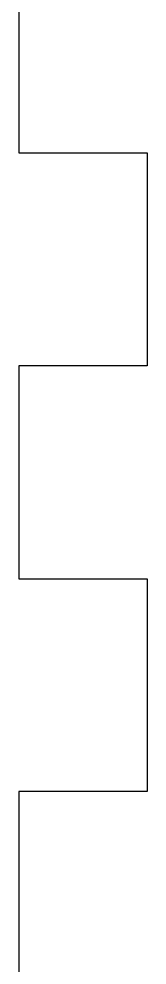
# Model space of a CAD drawing. Extents: x 10 to 860, y -140 to 140.
# Drawn here: x 10 to 16, y 66.35 to 110.47 of the extents above; entities that cross this region are included whole.
import ezdxf

# ---------------------------------------------------------------- set-up
doc = ezdxf.new("R2010")
doc.units = 0

# ---------------------------------------------------------------- blocks, each defined once
blk = doc.blocks.new('SHAPE2DVIEW004')
at = {"layer": 'Views', "color": 0}
for p, q in [((10, 114.148), (10, 104.222)), ((10, 104.222), (16, 104.222)), ((16, 104.222), (16, 94.296)), ((16, 94.296), (10, 94.296)), ((10, 94.296), (10, 84.37)), ((10, 84.37), (16, 84.37)), ((16, 84.37), (16, 74.444)), ((16, 74.444), (10, 74.444)), ((10, 74.444), (10, 64.519))]:
    blk.add_line(p, q, dxfattribs=at)

msp = doc.modelspace()

# ---------------------------------------------------------------- block references
at = {"layer": 'Views', "color": 0}
msp.add_blockref('SHAPE2DVIEW004', (0, 0), dxfattribs=at)

doc.saveas('drawing.dxf')
